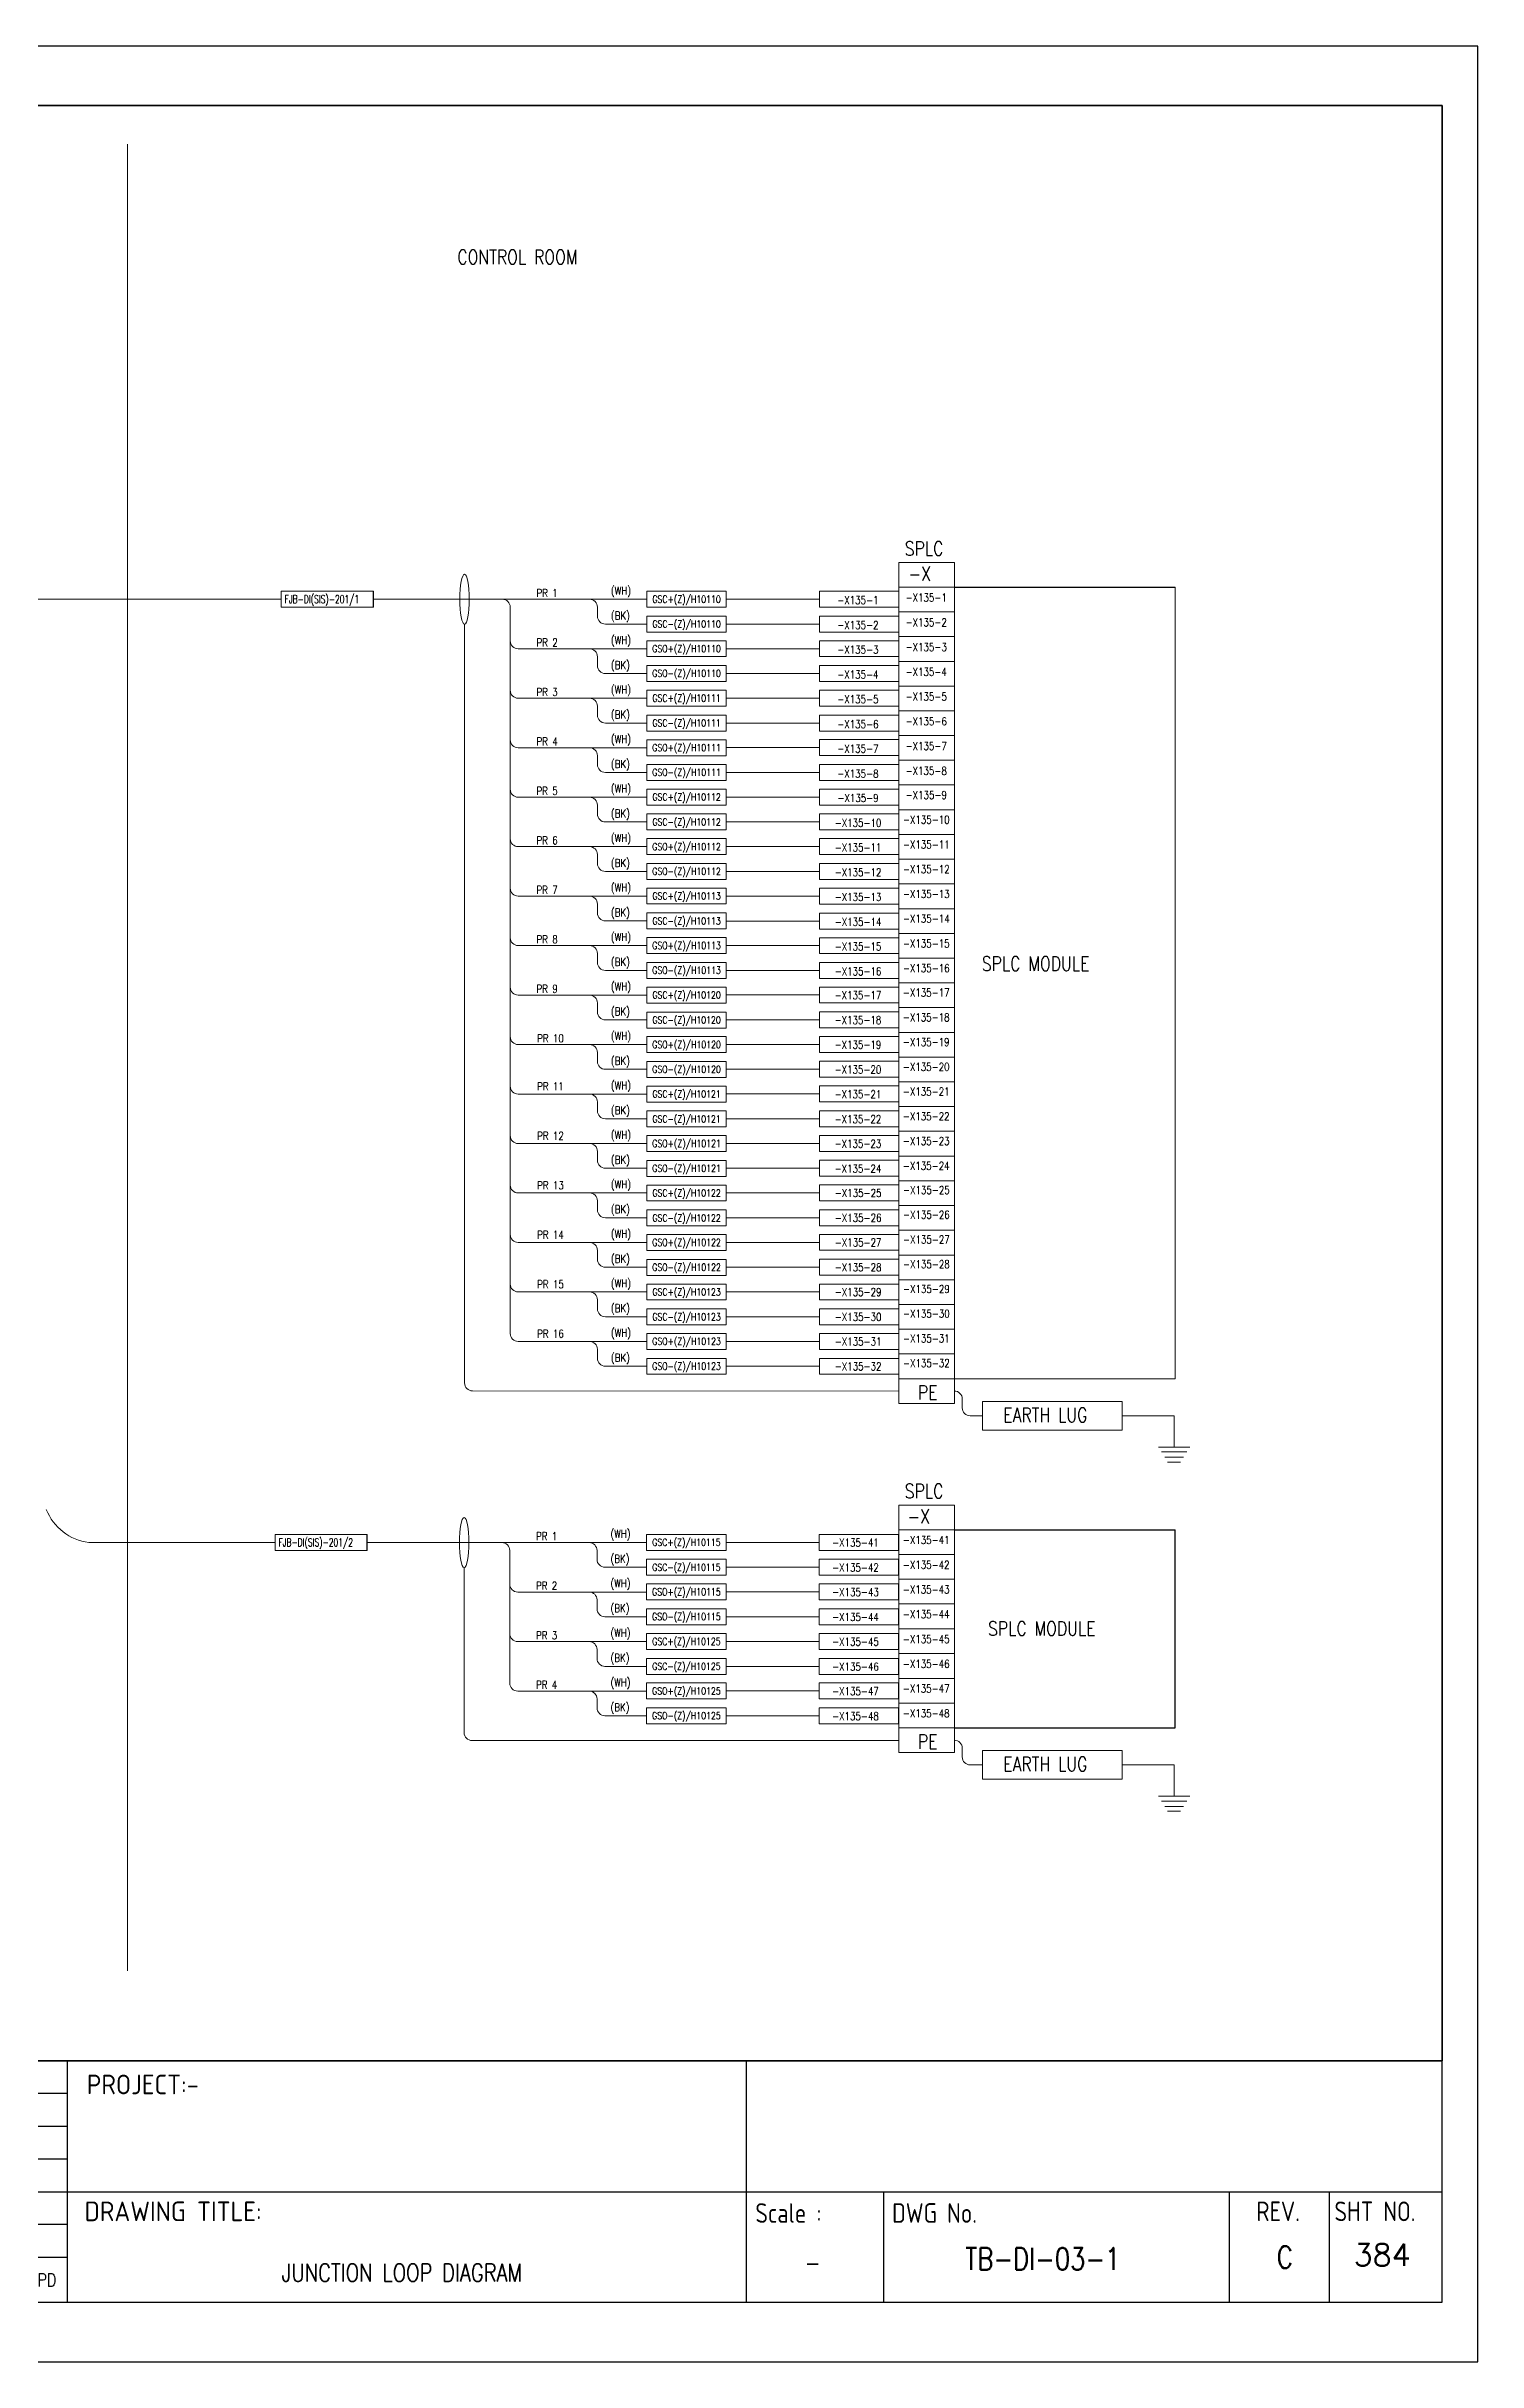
# Model space of a CAD drawing. Header units: millimetres. Extents: x -14942 to 24072, y -50285 to 2207.
# Drawn here: x 1308.6 to 1489.4, y -5296.9 to -5004.4 of the extents above; entities that cross this region are included whole.
import ezdxf
from ezdxf.enums import TextEntityAlignment as Align

# ---------------------------------------------------------------- set-up
doc = ezdxf.new("R2010")
doc.units = ezdxf.units.MM
doc.header["$MEASUREMENT"] = 0
doc.layers.get('0').update_dxf_attribs({"linetype": 'CONTINUOUS'})
for name, color, linetype in [('BEAM', 3, 'CONTINUOUS'), ('INSTRUMENT', 1, 'CONTINUOUS'), ('TEXT', 2, 'CONTINUOUS')]:
    doc.layers.add(name, color=color, linetype=linetype)
doc.styles.add('52049_PAPER A4$0$ISO Proportional', font='isocp.shx')
doc.styles.add('52049_PAPER A4$0$ROMANS', font='isocp.shx')
doc.styles.add('52049_PAPER A4$0$Romans-title', font='romans.shx')
doc.styles.add('ROMANS', font='romans')

# ---------------------------------------------------------------- blocks, each defined once
blk = doc.blocks.new('FJB')
at = {"color": 3}
for p, q in [((-415.5, 38.01), (-4.5, 38.01)), ((-178.16, 38.01), (-178.16, 7.5)), ((-92.38, 38.01), (-92.38, 7.5)), ((-178.16, 21.46), (-4.5, 21.46)), ((-75.06, 21.46), (-75.06, 7.5)), ((-31.4, 21.46), (-31.4, 7.5)), ((-18.75, 21.46), (-18.75, 7.5)), ((-265.75, 13.19), (-178.16, 13.19))]:
    blk.add_line(p, q, dxfattribs=at)
at = {"color": 7}
for p, q in [((-4.5, 38.01), (-96.38, 38.01)), ((-92.38, 38.01), (-92.38, 19.85))]:
    blk.add_line(p, q, dxfattribs=at)
at = {"color": 1}
for p, q in [((-178.16, 33.87), (-265.75, 33.87)), ((-265.75, 29.74), (-178.16, 29.74)), ((-178.16, 25.6), (-265.75, 25.6)), ((-265.75, 21.46), (-178.16, 21.46)), ((-178.16, 17.33), (-265.75, 17.33))]:
    blk.add_line(p, q, dxfattribs=at)
at = {"color": 7}
blk.add_lwpolyline([(0, 0), (0, 292.5), (-423, 292.5), (-423, 0)], close=True, dxfattribs=at)
blk.add_lwpolyline([(-415.5, 285), (-4.5, 285), (-4.5, 38.01), (-415.5, 38.01)], close=True)
at = {"color": 3}
blk.add_lwpolyline([(-4.5, 7.5), (-4.5, 285), (-415.5, 285), (-415.5, 7.5)], close=True, dxfattribs=at)
at = {"color": 2, "style": '52049_PAPER A4$0$ISO Proportional'}
for s, height, p in [('PROJECT:-', 2.482, (-168.61, 35.02)), ('DRAWING TITLE:', 2.4821, (-164.78, 18.99))]:
    blk.add_text(s, height=height, dxfattribs=at).set_placement(p, align=Align.MIDDLE_CENTER)
at = {"color": 2}
for s, height, style, width, p in [('Scale :', 2.482, '52049_PAPER A4$0$ROMANS', 0.9, (-87.06, 18.78)), ('DWG No.', 2.482, '52049_PAPER A4$0$ROMANS', 0.9, (-68.61, 18.78)), ('REV.', 2.482, '52049_PAPER A4$0$ROMANS', 0.9, (-25.21, 18.99)), ('SHT NO.', 2.482, '52049_PAPER A4$0$ROMANS', 0.9, (-12.98, 18.99)), ('-', 2.25, '52049_PAPER A4$0$Romans-title', 0.8, (-84, 12.48)), ('C', 2.8, '52049_PAPER A4$0$Romans-title', 0.8, (-24.36, 13.21))]:
    blk.add_text(s, height=height, dxfattribs=dict(at, style=style, width=width)).set_placement(p, align=Align.MIDDLE_CENTER)
at = {"color": 2, "style": '52049_PAPER A4$0$Romans-title', "width": 0.8}
blk.add_text('APPD', height=1.655, dxfattribs=at).set_placement((-184.14, 9.49))
at = {"layer": 'TEXT', "style": 'ROMANS', "width": 0.8}
blk.add_text('JUNCTION LOOP DIAGRAM ', height=2.25, dxfattribs=at).set_placement((-135.27, 11.24), align=Align.MIDDLE_CENTER)

msp = doc.modelspace()

# ---------------------------------------------------------------- linework, layer by layer
at = {"layer": 'BEAM', "color": 7, "lineweight": 13, "ltscale": 0.3}
msp.add_line((1318.82, -5247.49), (1318.82, -5016.74), dxfattribs=at)
at = {"layer": 'INSTRUMENT', "color": 7, "lineweight": 13}
for p, q in [((1416.26, -5069.57), (1423.28, -5069.57)), ((1416.26, -5072.69), (1416.26, -5069.57)), ((1423.28, -5072.69), (1423.28, -5069.57)), ((1263.31, -5074.22), (1338.25, -5074.22)), ((1384.47, -5074.23), (1349.89, -5074.23)), ((1384.47, -5074.23), (1371.85, -5074.23)), ((1406.23, -5074.22), (1394.47, -5074.22)), ((1416.26, -5072.69), (1423.28, -5072.69)), ((1416.26, -5072.69), (1416.26, -5122.69)), ((1423.28, -5072.69), (1416.26, -5072.69)), ((1361.41, -5077.39), (1361.41, -5173.23)), ((1367.18, -5075.23), (1367.18, -5125.23)), ((1378.2, -5076.36), (1378.2, -5075.23)), ((1384.47, -5077.36), (1379.2, -5077.36)), ((1406.23, -5077.36), (1394.47, -5077.36)), ((1423.28, -5075.82), (1416.26, -5075.82)), ((1384.47, -5080.48), (1368.18, -5080.48)), ((1406.23, -5080.47), (1394.47, -5080.47)), ((1416.26, -5078.94), (1423.28, -5078.94)), ((1423.28, -5078.94), (1416.26, -5078.94)), ((1378.2, -5082.61), (1378.2, -5081.48)), ((1384.47, -5083.61), (1379.2, -5083.61)), ((1406.23, -5083.61), (1394.47, -5083.61)), ((1423.28, -5082.07), (1416.26, -5082.07)), ((1416.26, -5085.19), (1423.28, -5085.19)), ((1423.28, -5085.19), (1416.26, -5085.19)), ((1384.47, -5086.73), (1368.18, -5086.73)), ((1378.2, -5088.86), (1378.2, -5087.73)), ((1406.23, -5086.72), (1394.47, -5086.72)), ((1423.28, -5088.32), (1416.26, -5088.32)), ((1384.47, -5089.86), (1379.2, -5089.86)), ((1406.23, -5089.86), (1394.47, -5089.86)), ((1423.28, -5091.44), (1416.26, -5091.44)), ((1416.26, -5091.44), (1423.28, -5091.44)), ((1384.47, -5092.98), (1368.18, -5092.98)), ((1378.2, -5095.11), (1378.2, -5093.98)), ((1406.23, -5092.97), (1394.47, -5092.97)), ((1423.28, -5094.57), (1416.26, -5094.57)), ((1384.47, -5096.11), (1379.2, -5096.11)), ((1406.23, -5096.11), (1394.47, -5096.11)), ((1416.26, -5097.69), (1423.28, -5097.69)), ((1423.28, -5097.69), (1416.26, -5097.69)), ((1384.47, -5099.23), (1368.18, -5099.23)), ((1378.2, -5101.36), (1378.2, -5100.23)), ((1406.23, -5099.22), (1394.47, -5099.22)), ((1423.28, -5100.82), (1416.26, -5100.82)), ((1384.47, -5102.36), (1379.2, -5102.36)), ((1406.23, -5102.36), (1394.47, -5102.36)), ((1423.28, -5103.94), (1416.26, -5103.94)), ((1416.26, -5103.94), (1423.28, -5103.94)), ((1384.47, -5105.48), (1368.18, -5105.48)), ((1378.2, -5107.61), (1378.2, -5106.48)), ((1406.23, -5105.47), (1394.47, -5105.47)), ((1384.47, -5108.61), (1379.2, -5108.61)), ((1406.23, -5108.61), (1394.47, -5108.61)), ((1423.28, -5107.07), (1416.26, -5107.07)), ((1384.47, -5111.73), (1368.18, -5111.73)), ((1378.2, -5113.86), (1378.2, -5112.73)), ((1406.23, -5111.73), (1394.47, -5111.73)), ((1423.28, -5110.19), (1416.26, -5110.19)), ((1416.26, -5110.19), (1423.28, -5110.19)), ((1384.47, -5114.86), (1379.2, -5114.86)), ((1406.23, -5114.88), (1394.47, -5114.88)), ((1423.28, -5113.32), (1416.26, -5113.32)), ((1384.47, -5117.98), (1368.18, -5117.98)), ((1406.23, -5117.98), (1394.47, -5117.98)), ((1416.26, -5116.44), (1423.28, -5116.44)), ((1423.28, -5116.44), (1416.26, -5116.44)), ((1378.2, -5120.11), (1378.2, -5118.98)), ((1384.47, -5121.11), (1379.2, -5121.11)), ((1406.23, -5121.13), (1394.47, -5121.13)), ((1416.26, -5119.57), (1423.28, -5119.57)), ((1423.28, -5119.57), (1416.26, -5119.57)), ((1416.26, -5122.69), (1416.26, -5119.57)), ((1384.47, -5124.23), (1368.18, -5124.23)), ((1406.23, -5124.22), (1394.47, -5124.22)), ((1416.26, -5122.69), (1423.28, -5122.69)), ((1416.26, -5122.69), (1416.26, -5172.69)), ((1367.18, -5125.23), (1367.18, -5166.98)), ((1378.2, -5126.36), (1378.2, -5125.23)), ((1384.47, -5127.36), (1379.2, -5127.36)), ((1406.23, -5127.36), (1394.47, -5127.36)), ((1423.28, -5125.82), (1416.26, -5125.82)), ((1416.26, -5128.94), (1423.28, -5128.94)), ((1423.28, -5128.94), (1416.26, -5128.94)), ((1384.47, -5130.48), (1368.18, -5130.48)), ((1378.2, -5132.61), (1378.2, -5131.48)), ((1406.23, -5130.47), (1394.47, -5130.47)), ((1423.28, -5132.07), (1416.26, -5132.07)), ((1384.47, -5133.61), (1379.2, -5133.61)), ((1406.23, -5133.61), (1394.47, -5133.61)), ((1416.26, -5135.19), (1423.28, -5135.19)), ((1423.28, -5135.19), (1416.26, -5135.19)), ((1384.47, -5136.73), (1368.18, -5136.73)), ((1378.2, -5138.86), (1378.2, -5137.73)), ((1406.23, -5136.72), (1394.47, -5136.72)), ((1423.28, -5138.32), (1416.26, -5138.32)), ((1384.47, -5139.86), (1379.2, -5139.86)), ((1406.23, -5139.86), (1394.47, -5139.86)), ((1423.28, -5141.44), (1416.26, -5141.44)), ((1416.26, -5141.44), (1423.28, -5141.44)), ((1384.47, -5142.98), (1368.18, -5142.98)), ((1378.2, -5145.11), (1378.2, -5143.98)), ((1406.23, -5142.97), (1394.47, -5142.97)), ((1423.28, -5144.57), (1416.26, -5144.57)), ((1384.47, -5146.11), (1379.2, -5146.11)), ((1406.23, -5146.11), (1394.47, -5146.11)), ((1416.26, -5147.69), (1423.28, -5147.69)), ((1423.28, -5147.69), (1416.26, -5147.69)), ((1384.47, -5149.23), (1368.18, -5149.23)), ((1378.2, -5151.36), (1378.2, -5150.23)), ((1406.23, -5149.22), (1394.47, -5149.22)), ((1423.28, -5150.82), (1416.26, -5150.82)), ((1384.47, -5152.36), (1379.2, -5152.36)), ((1406.23, -5152.36), (1394.47, -5152.36)), ((1384.47, -5155.48), (1368.18, -5155.48)), ((1378.2, -5157.61), (1378.2, -5156.48)), ((1406.23, -5155.47), (1394.47, -5155.47)), ((1423.28, -5153.94), (1416.26, -5153.94)), ((1416.26, -5153.94), (1423.28, -5153.94)), ((1384.47, -5158.61), (1379.2, -5158.61)), ((1406.23, -5158.61), (1394.47, -5158.61)), ((1423.28, -5157.07), (1416.26, -5157.07)), ((1384.47, -5161.73), (1368.18, -5161.73)), ((1406.23, -5161.73), (1394.47, -5161.73)), ((1423.28, -5160.19), (1416.26, -5160.19)), ((1416.26, -5160.19), (1423.28, -5160.19)), ((1378.2, -5163.86), (1378.2, -5162.73)), ((1384.47, -5164.86), (1379.2, -5164.86)), ((1406.23, -5164.88), (1394.47, -5164.88)), ((1423.28, -5163.32), (1416.26, -5163.32)), ((1384.47, -5167.98), (1368.18, -5167.98)), ((1406.23, -5167.98), (1394.47, -5167.98)), ((1416.26, -5166.44), (1423.28, -5166.44)), ((1423.28, -5166.44), (1416.26, -5166.44)), ((1378.2, -5170.11), (1378.2, -5168.98)), ((1384.47, -5171.11), (1379.2, -5171.11)), ((1406.23, -5171.13), (1394.47, -5171.13)), ((1416.26, -5169.57), (1423.28, -5169.57)), ((1423.28, -5169.57), (1416.26, -5169.57)), ((1416.26, -5172.69), (1416.26, -5169.57)), ((1416.26, -5174.25), (1362.41, -5174.23)), ((1416.26, -5172.69), (1423.28, -5172.69)), ((1416.26, -5172.69), (1416.26, -5175.82)), ((1423.28, -5172.69), (1416.26, -5172.69)), ((1423.28, -5172.69), (1423.28, -5175.82)), ((1423.28, -5175.82), (1416.26, -5175.82)), ((1424.28, -5176.38), (1424.28, -5175.25)), ((1426.83, -5175.56), (1444.49, -5175.56)), ((1426.83, -5179.19), (1426.83, -5175.56)), ((1444.49, -5175.56), (1444.49, -5179.19)), ((1425.28, -5177.38), (1426.83, -5177.37)), ((1444.49, -5179.19), (1426.83, -5179.19)), ((1444.49, -5177.37), (1451.03, -5177.37)), ((1451.03, -5177.37), (1451.03, -5181.34)), ((1449.06, -5181.34), (1449.06, -5181.34)), ((1449.06, -5181.34), (1451.03, -5181.34)), ((1449.43, -5181.95), (1451.03, -5181.95)), ((1449.84, -5182.61), (1451.03, -5182.61)), ((1451.03, -5181.34), (1453.01, -5181.34)), ((1451.03, -5181.34), (1451.03, -5181.34)), ((1451.03, -5181.95), (1452.63, -5181.95)), ((1451.03, -5182.61), (1452.22, -5182.61)), ((1450.21, -5183.22), (1451.03, -5183.22)), ((1451.03, -5183.22), (1451.85, -5183.22)), ((1416.26, -5188.65), (1423.28, -5188.65)), ((1416.26, -5191.78), (1416.26, -5188.65)), ((1423.28, -5191.78), (1423.28, -5188.65)), ((1416.26, -5191.78), (1423.28, -5191.78)), ((1416.26, -5191.78), (1416.26, -5198.03)), ((1423.28, -5191.78), (1416.26, -5191.78)), ((1423.28, -5191.78), (1423.28, -5198.03)), ((1337.47, -5193.38), (1313.95, -5193.38)), ((1384.41, -5193.39), (1349.11, -5193.38)), ((1367.12, -5194.39), (1367.12, -5198.64)), ((1384.41, -5193.39), (1371.79, -5193.39)), ((1378.14, -5195.51), (1378.14, -5194.39)), ((1406.2, -5193.37), (1394.44, -5193.37)), ((1361.36, -5196.55), (1361.36, -5217.4)), ((1384.41, -5196.51), (1379.14, -5196.51)), ((1406.2, -5196.51), (1394.44, -5196.51)), ((1423.28, -5194.9), (1416.26, -5194.9)), ((1367.12, -5198.64), (1367.12, -5211.15)), ((1384.41, -5199.64), (1368.12, -5199.64)), ((1378.14, -5201.76), (1378.14, -5200.64)), ((1406.2, -5199.62), (1394.44, -5199.62)), ((1416.26, -5198.03), (1423.28, -5198.03)), ((1423.28, -5198.03), (1416.26, -5198.03)), ((1416.26, -5198.03), (1423.28, -5198.03)), ((1416.26, -5198.03), (1416.26, -5204.28)), ((1423.28, -5198.03), (1416.26, -5198.03)), ((1423.28, -5198.03), (1423.28, -5204.28)), ((1384.41, -5202.76), (1379.14, -5202.76)), ((1406.2, -5202.76), (1394.44, -5202.76)), ((1423.28, -5201.15), (1416.26, -5201.15)), ((1384.41, -5205.9), (1368.12, -5205.9)), ((1384.41, -5205.9), (1371.79, -5205.9)), ((1406.2, -5205.89), (1394.44, -5205.89)), ((1416.26, -5204.28), (1416.26, -5207.4)), ((1423.28, -5204.3), (1416.26, -5204.3)), ((1416.26, -5204.3), (1423.28, -5204.3)), ((1416.26, -5204.3), (1416.26, -5210.55)), ((1423.28, -5204.3), (1416.26, -5204.3)), ((1423.28, -5204.28), (1423.28, -5207.4)), ((1423.28, -5204.3), (1423.28, -5210.55)), ((1378.14, -5208.03), (1378.14, -5206.9)), ((1384.41, -5209.03), (1379.14, -5209.03)), ((1406.2, -5209.03), (1394.44, -5209.03)), ((1423.28, -5207.42), (1416.26, -5207.42)), ((1384.41, -5212.15), (1368.12, -5212.15)), ((1406.2, -5212.14), (1394.44, -5212.14)), ((1416.26, -5210.55), (1423.28, -5210.55)), ((1423.28, -5210.55), (1416.26, -5210.55)), ((1416.26, -5210.55), (1423.28, -5210.55)), ((1416.26, -5210.55), (1416.26, -5216.8)), ((1423.28, -5210.55), (1416.26, -5210.55)), ((1423.28, -5210.55), (1423.28, -5216.8)), ((1378.14, -5214.28), (1378.14, -5213.15)), ((1423.28, -5213.67), (1416.26, -5213.67)), ((1384.41, -5215.28), (1379.14, -5215.28)), ((1406.2, -5215.28), (1394.44, -5215.28)), ((1416.26, -5216.8), (1416.26, -5219.92)), ((1423.28, -5216.81), (1416.26, -5216.81)), ((1423.28, -5216.8), (1423.28, -5219.92)), ((1416.21, -5218.4), (1362.36, -5218.4)), ((1423.28, -5219.92), (1416.26, -5219.92)), ((1424.28, -5220.48), (1424.28, -5219.36)), ((1426.83, -5219.66), (1444.49, -5219.66)), ((1426.83, -5223.3), (1426.83, -5219.66)), ((1444.49, -5219.66), (1444.49, -5223.3)), ((1425.28, -5221.48), (1426.83, -5221.48)), ((1444.49, -5223.3), (1426.83, -5223.3)), ((1444.49, -5221.48), (1451.03, -5221.48)), ((1451.03, -5221.48), (1451.03, -5225.44)), ((1449.06, -5225.44), (1449.06, -5225.44)), ((1449.06, -5225.44), (1451.03, -5225.44)), ((1449.43, -5226.05), (1451.03, -5226.05)), ((1449.84, -5226.72), (1451.03, -5226.72)), ((1451.03, -5225.44), (1453.01, -5225.44)), ((1451.03, -5225.44), (1451.03, -5225.44)), ((1451.03, -5226.05), (1452.63, -5226.05)), ((1451.03, -5226.72), (1452.22, -5226.72)), ((1450.21, -5227.32), (1451.03, -5227.32)), ((1451.03, -5227.32), (1451.85, -5227.32))]:
    msp.add_line(p, q, dxfattribs=at)
at = {"layer": 'INSTRUMENT', "color": 7}
for p, q in [((1349.89, -5075.22), (1349.89, -5073.21)), ((1423.28, -5072.69), (1451.15, -5072.69)), ((1423.28, -5191.78), (1451.15, -5191.78)), ((1451.15, -5216.8), (1451.15, -5191.78)), ((1349.11, -5194.38), (1349.11, -5192.37)), ((1423.28, -5216.8), (1451.15, -5216.8))]:
    msp.add_line(p, q, dxfattribs=at)
at = {"layer": 'INSTRUMENT', "color": 7, "lineweight": 13}
for points in [[(1073.88, -5011.87), (1484.88, -5011.87), (1484.88, -5258.86), (1073.88, -5258.86)], [(1384.43, -5073.21), (1394.47, -5073.21), (1394.47, -5075.22), (1384.43, -5075.22)], [(1406.23, -5073.21), (1416.26, -5073.21), (1416.26, -5075.22), (1406.23, -5075.22)], [(1384.43, -5076.35), (1394.47, -5076.35), (1394.47, -5078.37), (1384.43, -5078.37)], [(1406.23, -5076.35), (1416.26, -5076.35), (1416.26, -5078.37), (1406.23, -5078.37)], [(1384.43, -5079.46), (1394.47, -5079.46), (1394.47, -5081.47), (1384.43, -5081.47)], [(1406.23, -5079.46), (1416.26, -5079.46), (1416.26, -5081.47), (1406.23, -5081.47)], [(1384.43, -5082.6), (1394.47, -5082.6), (1394.47, -5084.62), (1384.43, -5084.62)], [(1406.23, -5082.6), (1416.26, -5082.6), (1416.26, -5084.62), (1406.23, -5084.62)], [(1384.43, -5085.73), (1394.47, -5085.73), (1394.47, -5087.74), (1384.43, -5087.74)], [(1406.23, -5085.71), (1416.26, -5085.71), (1416.26, -5087.72), (1406.23, -5087.72)], [(1384.43, -5088.87), (1394.47, -5088.87), (1394.47, -5090.89), (1384.43, -5090.89)], [(1406.23, -5088.85), (1416.26, -5088.85), (1416.26, -5090.87), (1406.23, -5090.87)], [(1384.43, -5091.98), (1394.47, -5091.98), (1394.47, -5093.99), (1384.43, -5093.99)], [(1406.23, -5091.96), (1416.26, -5091.96), (1416.26, -5093.97), (1406.23, -5093.97)], [(1384.43, -5095.12), (1394.47, -5095.12), (1394.47, -5097.14), (1384.43, -5097.14)], [(1406.23, -5095.1), (1416.26, -5095.1), (1416.26, -5097.12), (1406.23, -5097.12)], [(1384.43, -5098.21), (1394.47, -5098.21), (1394.47, -5100.22), (1384.43, -5100.22)], [(1406.23, -5098.21), (1416.26, -5098.21), (1416.26, -5100.22), (1406.23, -5100.22)], [(1384.43, -5101.35), (1394.47, -5101.35), (1394.47, -5103.37), (1384.43, -5103.37)], [(1406.23, -5101.35), (1416.26, -5101.35), (1416.26, -5103.37), (1406.23, -5103.37)], [(1384.43, -5104.46), (1394.47, -5104.46), (1394.47, -5106.47), (1384.43, -5106.47)], [(1406.23, -5104.46), (1416.26, -5104.46), (1416.26, -5106.47), (1406.23, -5106.47)], [(1384.43, -5107.6), (1394.47, -5107.6), (1394.47, -5109.62), (1384.43, -5109.62)], [(1406.23, -5107.6), (1416.26, -5107.6), (1416.26, -5109.62), (1406.23, -5109.62)], [(1384.43, -5110.71), (1394.47, -5110.71), (1394.47, -5112.72), (1384.43, -5112.72)], [(1406.23, -5110.73), (1416.26, -5110.73), (1416.26, -5112.74), (1406.23, -5112.74)], [(1384.43, -5113.85), (1394.47, -5113.85), (1394.47, -5115.87), (1384.43, -5115.87)], [(1406.23, -5113.87), (1416.26, -5113.87), (1416.26, -5115.89), (1406.23, -5115.89)], [(1384.43, -5116.96), (1394.47, -5116.96), (1394.47, -5118.97), (1384.43, -5118.97)], [(1406.23, -5116.98), (1416.26, -5116.98), (1416.26, -5118.99), (1406.23, -5118.99)], [(1384.43, -5120.1), (1394.47, -5120.1), (1394.47, -5122.12), (1384.43, -5122.12)], [(1406.23, -5120.12), (1416.26, -5120.12), (1416.26, -5122.14), (1406.23, -5122.14)], [(1384.43, -5123.23), (1394.47, -5123.23), (1394.47, -5125.24), (1384.43, -5125.24)], [(1406.23, -5123.21), (1416.26, -5123.21), (1416.26, -5125.22), (1406.23, -5125.22)], [(1384.43, -5126.37), (1394.47, -5126.37), (1394.47, -5128.39), (1384.43, -5128.39)], [(1406.23, -5126.35), (1416.26, -5126.35), (1416.26, -5128.37), (1406.23, -5128.37)], [(1384.43, -5129.48), (1394.47, -5129.48), (1394.47, -5131.49), (1384.43, -5131.49)], [(1406.23, -5129.46), (1416.26, -5129.46), (1416.26, -5131.47), (1406.23, -5131.47)], [(1384.43, -5132.62), (1394.47, -5132.62), (1394.47, -5134.64), (1384.43, -5134.64)], [(1406.23, -5132.6), (1416.26, -5132.6), (1416.26, -5134.62), (1406.23, -5134.62)], [(1384.43, -5135.73), (1394.47, -5135.73), (1394.47, -5137.74), (1384.43, -5137.74)], [(1406.23, -5135.71), (1416.26, -5135.71), (1416.26, -5137.72), (1406.23, -5137.72)], [(1384.43, -5138.87), (1394.47, -5138.87), (1394.47, -5140.89), (1384.43, -5140.89)], [(1406.23, -5138.85), (1416.26, -5138.85), (1416.26, -5140.87), (1406.23, -5140.87)], [(1384.43, -5141.98), (1394.47, -5141.98), (1394.47, -5143.99), (1384.43, -5143.99)], [(1406.23, -5141.96), (1416.26, -5141.96), (1416.26, -5143.97), (1406.23, -5143.97)], [(1384.43, -5145.12), (1394.47, -5145.12), (1394.47, -5147.14), (1384.43, -5147.14)], [(1406.23, -5145.1), (1416.26, -5145.1), (1416.26, -5147.12), (1406.23, -5147.12)], [(1384.43, -5148.23), (1394.47, -5148.23), (1394.47, -5150.24), (1384.43, -5150.24)], [(1406.23, -5148.21), (1416.26, -5148.21), (1416.26, -5150.22), (1406.23, -5150.22)], [(1384.43, -5151.37), (1394.47, -5151.37), (1394.47, -5153.39), (1384.43, -5153.39)], [(1406.23, -5151.35), (1416.26, -5151.35), (1416.26, -5153.37), (1406.23, -5153.37)], [(1384.43, -5154.48), (1394.47, -5154.48), (1394.47, -5156.49), (1384.43, -5156.49)], [(1406.23, -5154.46), (1416.26, -5154.46), (1416.26, -5156.47), (1406.23, -5156.47)], [(1384.43, -5157.62), (1394.47, -5157.62), (1394.47, -5159.64), (1384.43, -5159.64)], [(1406.23, -5157.6), (1416.26, -5157.6), (1416.26, -5159.62), (1406.23, -5159.62)], [(1384.43, -5160.73), (1394.47, -5160.73), (1394.47, -5162.74), (1384.43, -5162.74)], [(1406.23, -5160.73), (1416.26, -5160.73), (1416.26, -5162.74), (1406.23, -5162.74)], [(1384.43, -5163.87), (1394.47, -5163.87), (1394.47, -5165.89), (1384.43, -5165.89)], [(1406.23, -5163.87), (1416.26, -5163.87), (1416.26, -5165.89), (1406.23, -5165.89)], [(1384.43, -5166.98), (1394.47, -5166.98), (1394.47, -5168.99), (1384.43, -5168.99)], [(1406.23, -5166.98), (1416.26, -5166.98), (1416.26, -5168.99), (1406.23, -5168.99)], [(1384.43, -5170.12), (1394.47, -5170.12), (1394.47, -5172.14), (1384.43, -5172.14)], [(1406.23, -5170.12), (1416.26, -5170.12), (1416.26, -5172.14), (1406.23, -5172.14)], [(1384.41, -5192.36), (1394.44, -5192.36), (1394.44, -5194.38), (1384.41, -5194.38)], [(1406.2, -5192.36), (1416.24, -5192.36), (1416.24, -5194.38), (1406.2, -5194.38)], [(1384.41, -5195.5), (1394.44, -5195.5), (1394.44, -5197.52), (1384.41, -5197.52)], [(1406.2, -5195.5), (1416.24, -5195.5), (1416.24, -5197.52), (1406.2, -5197.52)], [(1384.41, -5198.61), (1394.44, -5198.61), (1394.44, -5200.63), (1384.41, -5200.63)], [(1406.2, -5198.61), (1416.24, -5198.61), (1416.24, -5200.63), (1406.2, -5200.63)], [(1384.41, -5201.75), (1394.44, -5201.75), (1394.44, -5203.77), (1384.41, -5203.77)], [(1406.2, -5201.75), (1416.24, -5201.75), (1416.24, -5203.77), (1406.2, -5203.77)], [(1384.41, -5204.88), (1394.44, -5204.88), (1394.44, -5206.89), (1384.41, -5206.89)], [(1406.2, -5204.88), (1416.24, -5204.88), (1416.24, -5206.89), (1406.2, -5206.89)], [(1384.41, -5208.02), (1394.44, -5208.02), (1394.44, -5210.04), (1384.41, -5210.04)], [(1406.2, -5208.02), (1416.24, -5208.02), (1416.24, -5210.04), (1406.2, -5210.04)], [(1384.41, -5211.13), (1394.44, -5211.13), (1394.44, -5213.14), (1384.41, -5213.14)], [(1406.2, -5211.13), (1416.24, -5211.13), (1416.24, -5213.14), (1406.2, -5213.14)], [(1384.41, -5214.27), (1394.44, -5214.27), (1394.44, -5216.29), (1384.41, -5216.29)], [(1406.2, -5214.27), (1416.24, -5214.27), (1416.24, -5216.29), (1406.2, -5216.29)]]:
    msp.add_lwpolyline(points, close=True, dxfattribs=at)
for points in [[(1451.15, -5072.69), (1451.15, -5172.69), (1423.28, -5172.69), (1423.28, -5069.57)], [(1349.89, -5075.22), (1338.25, -5075.22), (1338.25, -5073.21), (1349.89, -5073.21)], [(1349.11, -5194.38), (1337.47, -5194.38), (1337.47, -5192.37), (1349.11, -5192.37)]]:
    msp.add_lwpolyline(points, dxfattribs=at)
for centre, radius, start, end in [((1366.18, -5075.23), 1, 0, 90), ((1377.2, -5075.23), 1, 0, 90), ((1379.2, -5076.36), 1, 180, 270), ((1368.18, -5079.48), 1, 180, 270), ((1377.2, -5081.48), 1, 0, 90), ((1379.2, -5082.61), 1, 180, 270), ((1368.18, -5085.73), 1, 180, 270), ((1377.2, -5087.73), 1, 0, 90), ((1379.2, -5088.86), 1, 180, 270), ((1368.18, -5091.98), 1, 180, 270), ((1377.2, -5093.98), 1, 0, 90), ((1379.2, -5095.11), 1, 180, 270), ((1368.18, -5098.23), 1, 180, 270), ((1377.2, -5100.23), 1, 0, 90), ((1379.2, -5101.36), 1, 180, 270), ((1368.18, -5104.48), 1, 180, 270), ((1377.2, -5106.48), 1, 0, 90), ((1379.2, -5107.61), 1, 180, 270), ((1368.18, -5110.73), 1, 180, 270), ((1377.2, -5112.73), 1, 0, 90), ((1379.2, -5113.86), 1, 180, 270), ((1368.18, -5116.98), 1, 180, 270), ((1377.2, -5118.98), 1, 0, 90), ((1379.2, -5120.11), 1, 180, 270), ((1368.18, -5123.23), 1, 180, 270), ((1377.2, -5125.23), 1, 0, 90), ((1379.2, -5126.36), 1, 180, 270), ((1368.18, -5129.48), 1, 180, 270), ((1377.2, -5131.48), 1, 0, 90), ((1379.2, -5132.61), 1, 180, 270), ((1368.18, -5135.73), 1, 180, 270), ((1377.2, -5137.73), 1, 0, 90), ((1379.2, -5138.86), 1, 180, 270), ((1368.18, -5141.98), 1, 180, 270), ((1377.2, -5143.98), 1, 0, 90), ((1379.2, -5145.11), 1, 180, 270), ((1368.18, -5148.23), 1, 180, 270), ((1377.2, -5150.23), 1, 0, 90), ((1379.2, -5151.36), 1, 180, 270), ((1368.18, -5154.48), 1, 180, 270), ((1377.2, -5156.48), 1, 0, 90), ((1379.2, -5157.61), 1, 180, 270), ((1368.18, -5160.73), 1, 180, 270), ((1377.2, -5162.73), 1, 0, 90), ((1379.2, -5163.86), 1, 180, 270), ((1368.18, -5166.98), 1, 180, 270), ((1377.2, -5168.98), 1, 0, 90), ((1379.2, -5170.11), 1, 180, 270), ((1362.41, -5173.23), 1, 180, 270), ((1423.28, -5175.25), 1, 0, 90), ((1425.28, -5176.38), 1, 180, 270), ((1314.79, -5186.75), 6.68, 201.709, 262.7824), ((1366.12, -5194.39), 1, 0, 90), ((1377.14, -5194.39), 1, 0, 90), ((1379.14, -5195.51), 1, 180, 270), ((1368.12, -5198.64), 1, 180, 270), ((1377.14, -5200.64), 1, 0, 90), ((1379.14, -5201.76), 1, 180, 270), ((1368.12, -5204.9), 1, 180, 270), ((1377.14, -5206.9), 1, 0, 90), ((1379.14, -5208.03), 1, 180, 270), ((1368.12, -5211.15), 1, 180, 270), ((1377.14, -5213.15), 1, 0, 90), ((1379.14, -5214.28), 1, 180, 270), ((1362.36, -5217.4), 1, 180, 270), ((1423.28, -5219.36), 1, 0, 90), ((1425.28, -5220.48), 1, 180, 270)]:
    msp.add_arc(centre, radius, start, end, dxfattribs=at)
at = {"layer": 'INSTRUMENT', "color": 7, "lineweight": 13, "extrusion": (0, 0, -1)}
for centre in [(1361.41, -5074.23), (1361.36, -5193.39)]:
    msp.add_ellipse(centre, major_axis=(0, -3.16), ratio=0.189417, dxfattribs=at)

# ---------------------------------------------------------------- block references
at = {"layer": 'INSTRUMENT', "color": 7, "lineweight": 13}
msp.add_blockref('FJB', (1489.38, -5296.87), dxfattribs=at)

# ---------------------------------------------------------------- texts
at = {"layer": 'TEXT', "color": 7, "lineweight": 13, "style": 'ROMANS'}
for s, height, width, p in [('CONTROL ROOM', 1.8, 0.8, (1360.5, -5031.9)), ('-X', 1.8, 0.8, (1417.48, -5071.9)), ('FJB-DI(SIS)-201/1', 1, 0.7, (1338.68, -5074.71)), ('PR 1', 1, 0.8, (1370.5, -5073.94)), ('(WH)', 1, 0.8, (1379.9, -5073.64)), ('(BK)', 1, 0.8, (1379.9, -5076.79)), ('PR 2', 1, 0.8, (1370.5, -5080.19)), ('(WH)', 1, 0.8, (1379.9, -5079.89)), ('(BK)', 1, 0.8, (1379.9, -5083.04)), ('PR 3', 1, 0.8, (1370.5, -5086.44)), ('(WH)', 1, 0.8, (1379.9, -5086.14)), ('(BK)', 1, 0.8, (1379.9, -5089.29)), ('PR 4', 1, 0.8, (1370.5, -5092.69)), ('(WH)', 1, 0.8, (1379.9, -5092.39)), ('(BK)', 1, 0.8, (1379.9, -5095.54)), ('PR 5', 1, 0.8, (1370.5, -5098.94)), ('(WH)', 1, 0.8, (1379.9, -5098.64)), ('(BK)', 1, 0.8, (1379.9, -5101.79)), ('(WH)', 1, 0.8, (1379.9, -5104.89)), ('PR 6', 1, 0.8, (1370.5, -5105.19)), ('(BK)', 1, 0.8, (1379.9, -5108.04)), ('(WH)', 1, 0.8, (1379.9, -5111.14)), ('PR 7', 1, 0.8, (1370.5, -5111.44)), ('(BK)', 1, 0.8, (1379.9, -5114.29)), ('PR 8', 1, 0.8, (1370.5, -5117.69)), ('(WH)', 1, 0.8, (1379.9, -5117.39)), ('(BK)', 1, 0.8, (1379.9, -5120.54)), ('SPLC MODULE', 1.8, 0.8, (1426.75, -5121.16)), ('PR 9', 1, 0.8, (1370.5, -5123.94)), ('(WH)', 1, 0.8, (1379.9, -5123.64)), ('(BK)', 1, 0.8, (1379.9, -5126.79)), ('PR 10', 1, 0.8, (1370.58, -5130.19)), ('(WH)', 1, 0.8, (1379.9, -5129.89)), ('(BK)', 1, 0.8, (1379.9, -5133.04)), ('PR 11', 1, 0.8, (1370.58, -5136.26)), ('(WH)', 1, 0.8, (1379.9, -5136.14)), ('(BK)', 1, 0.8, (1379.9, -5139.29)), ('PR 12', 1, 0.8, (1370.58, -5142.51)), ('(WH)', 1, 0.8, (1379.9, -5142.39)), ('(BK)', 1, 0.8, (1379.9, -5145.54)), ('PR 13', 1, 0.8, (1370.58, -5148.76)), ('(WH)', 1, 0.8, (1379.9, -5148.64)), ('(BK)', 1, 0.8, (1379.9, -5151.79)), ('(WH)', 1, 0.8, (1379.9, -5154.89)), ('PR 14', 1, 0.8, (1370.58, -5155.01)), ('(BK)', 1, 0.8, (1379.9, -5158.04)), ('PR 15', 1, 0.8, (1370.58, -5161.26)), ('(WH)', 1, 0.8, (1379.9, -5161.14)), ('(BK)', 1, 0.8, (1379.9, -5164.29)), ('PR 16', 1, 0.8, (1370.58, -5167.51)), ('(WH)', 1, 0.8, (1379.9, -5167.39)), ('(BK)', 1, 0.8, (1379.9, -5170.54)), ('PE', 1.8, 0.8, (1418.68, -5175.34)), ('EARTH LUG', 1.8, 0.8, (1429.46, -5178.17)), ('(WH)', 1, 0.8, (1379.85, -5192.79)), ('-X', 1.8, 0.8, (1417.35, -5190.99)), ('FJB-DI(SIS)-201/2', 1, 0.7, (1337.9, -5193.87)), ('PR 1', 1, 0.8, (1370.44, -5193.09)), ('(BK)', 1, 0.8, (1379.85, -5195.94)), ('PR 2', 1, 0.8, (1370.44, -5199.34)), ('(WH)', 1, 0.8, (1379.85, -5199.04)), ('(BK)', 1, 0.8, (1379.85, -5202.19)), ('SPLC MODULE', 1.8, 0.8, (1427.53, -5205.15)), ('PR 3', 1, 0.8, (1370.44, -5205.61)), ('(WH)', 1, 0.8, (1379.85, -5205.31)), ('(BK)', 1, 0.8, (1379.85, -5208.46)), ('PR 4', 1, 0.8, (1370.44, -5211.86)), ('(WH)', 1, 0.8, (1379.85, -5211.56)), ('(BK)', 1, 0.8, (1379.85, -5214.71)), ('PE', 1.8, 0.8, (1418.68, -5219.44)), ('EARTH LUG', 1.8, 0.8, (1429.46, -5222.28)), ('TB-DI-03-1', 2.8, 0.8, (1424.65, -5285.28))]:
    msp.add_text(s, height=height, dxfattribs=dict(at, width=width)).set_placement(p)
at = {"layer": 'TEXT', "color": 7, "lineweight": 13, "style": 'ROMANS', "width": 0.8}
for s, height, p in [('SPLC', 1.8, (1419.45, -5067.81)), ('GSC+(Z)/H10110', 0.9, (1389.45, -5074.22)), ('-X135-1', 1, (1411.09, -5074.34)), ('-X135-1', 1, (1419.72, -5074.02)), ('GSC-(Z)/H10110', 0.9, (1389.45, -5077.36)), ('-X135-2', 1, (1411.09, -5077.49)), ('-X135-2', 1, (1419.72, -5077.15)), ('GSO+(Z)/H10110', 0.9, (1389.45, -5080.47)), ('-X135-3', 1, (1411.09, -5080.59)), ('-X135-3', 1, (1419.72, -5080.27)), ('GSO-(Z)/H10110', 0.9, (1389.45, -5083.59)), ('-X135-4', 1, (1411.09, -5083.74)), ('-X135-4', 1, (1419.72, -5083.4)), ('GSC+(Z)/H10111', 0.9, (1389.45, -5086.72)), ('-X135-5', 1, (1411.09, -5086.86)), ('-X135-5', 1, (1419.72, -5086.52)), ('GSC-(Z)/H10111', 0.9, (1389.45, -5089.86)), ('-X135-6', 1, (1419.72, -5089.65)), ('GSO+(Z)/H10111', 0.9, (1389.45, -5092.97)), ('-X135-6', 1, (1411.09, -5090.01)), ('-X135-7', 1, (1419.72, -5092.77)), ('-X135-7', 1, (1411.09, -5093.11)), ('GSO-(Z)/H10111', 0.9, (1389.45, -5096.09)), ('-X135-8', 1, (1411.09, -5096.26)), ('-X135-8', 1, (1419.72, -5095.9)), ('GSC+(Z)/H10112', 0.9, (1389.45, -5099.22)), ('-X135-9', 1, (1411.11, -5099.33)), ('-X135-9', 1, (1419.73, -5098.96)), ('GSC-(Z)/H10112', 0.9, (1389.45, -5102.36)), ('-X135-10', 1, (1411.11, -5102.47)), ('-X135-10', 1, (1419.73, -5102.08)), ('GSO+(Z)/H10112', 0.9, (1389.45, -5105.47)), ('-X135-11', 1, (1411.11, -5105.58)), ('-X135-11', 1, (1419.73, -5105.21)), ('GSO-(Z)/H10112', 0.9, (1389.45, -5108.59)), ('-X135-12', 1, (1411.11, -5108.72)), ('-X135-12', 1, (1419.73, -5108.33)), ('GSC+(Z)/H10113', 0.9, (1389.45, -5111.72)), ('-X135-13', 1, (1411.11, -5111.84)), ('-X135-13', 1, (1419.73, -5111.46)), ('GSC-(Z)/H10113', 0.9, (1389.45, -5114.86)), ('-X135-14', 1, (1411.11, -5114.99)), ('-X135-14', 1, (1419.73, -5114.58)), ('GSO+(Z)/H10113', 0.9, (1389.45, -5117.97)), ('-X135-15', 1, (1411.11, -5118.09)), ('-X135-15', 1, (1419.73, -5117.71)), ('GSO-(Z)/H10113', 0.9, (1389.45, -5121.09)), ('-X135-16', 1, (1411.11, -5121.24)), ('-X135-16', 1, (1419.73, -5120.83)), ('GSC+(Z)/H10120', 0.9, (1389.45, -5124.23)), ('-X135-17', 1, (1411.1, -5124.25)), ('-X135-17', 1, (1419.72, -5123.92)), ('GSC-(Z)/H10120', 0.9, (1389.45, -5127.38)), ('-X135-18', 1, (1411.1, -5127.39)), ('-X135-18', 1, (1419.72, -5127.05)), ('GSO+(Z)/H10120', 0.9, (1389.45, -5130.48)), ('-X135-19', 1, (1411.1, -5130.5)), ('-X135-19', 1, (1419.72, -5130.17)), ('GSO-(Z)/H10120', 0.9, (1389.45, -5133.61)), ('-X135-20', 1, (1411.1, -5133.64)), ('-X135-20', 1, (1419.72, -5133.3)), ('GSC+(Z)/H10121', 0.9, (1389.45, -5136.73)), ('-X135-21', 1, (1411.1, -5136.76)), ('-X135-21', 1, (1419.72, -5136.42)), ('-X135-22', 1, (1419.72, -5139.55)), ('GSC-(Z)/H10121', 0.9, (1389.45, -5139.88)), ('-X135-22', 1, (1411.1, -5139.91)), ('GSO+(Z)/H10121', 0.9, (1389.45, -5142.98)), ('-X135-23', 1, (1411.1, -5143.01)), ('-X135-23', 1, (1419.72, -5142.67)), ('GSO-(Z)/H10121', 0.9, (1389.45, -5146.11)), ('-X135-24', 1, (1411.1, -5146.16)), ('-X135-24', 1, (1419.72, -5145.8)), ('GSC+(Z)/H10122', 0.9, (1389.45, -5149.23)), ('-X135-25', 1, (1411.12, -5149.23)), ('-X135-25', 1, (1419.74, -5148.86)), ('GSC-(Z)/H10122', 0.9, (1389.45, -5152.38)), ('-X135-26', 1, (1411.12, -5152.37)), ('-X135-26', 1, (1419.74, -5151.98)), ('GSO+(Z)/H10122', 0.9, (1389.45, -5155.48)), ('-X135-27', 1, (1411.12, -5155.48)), ('-X135-27', 1, (1419.74, -5155.11)), ('GSO-(Z)/H10122', 0.9, (1389.45, -5158.61)), ('-X135-28', 1, (1411.12, -5158.62)), ('-X135-28', 1, (1419.74, -5158.23)), ('GSC+(Z)/H10123', 0.9, (1389.45, -5161.73)), ('-X135-29', 1, (1411.12, -5161.75)), ('-X135-29', 1, (1419.74, -5161.36)), ('GSC-(Z)/H10123', 0.9, (1389.45, -5164.88)), ('-X135-30', 1, (1411.12, -5164.89)), ('-X135-30', 1, (1419.74, -5164.48)), ('GSO+(Z)/H10123', 0.9, (1389.45, -5167.98)), ('-X135-31', 1, (1411.12, -5168)), ('-X135-31', 1, (1419.74, -5167.61)), ('GSO-(Z)/H10123', 0.9, (1389.45, -5171.11)), ('-X135-32', 1, (1411.12, -5171.14)), ('-X135-32', 1, (1419.74, -5170.73)), ('SPLC', 1.8, (1419.45, -5186.89)), ('GSC+(Z)/H10115', 0.9, (1389.43, -5193.37)), ('-X135-41', 1, (1410.78, -5193.4)), ('-X135-41', 1, (1419.72, -5193.07)), ('GSC-(Z)/H10115', 0.9, (1389.43, -5196.51)), ('-X135-42', 1, (1410.78, -5196.55)), ('-X135-42', 1, (1419.72, -5196.2)), ('GSO+(Z)/H10115', 0.9, (1389.43, -5199.62)), ('-X135-43', 1, (1410.78, -5199.65)), ('-X135-43', 1, (1419.72, -5199.32)), ('GSO-(Z)/H10115', 0.9, (1389.43, -5202.74)), ('-X135-44', 1, (1410.78, -5202.8)), ('-X135-44', 1, (1419.72, -5202.45)), ('GSC+(Z)/H10125', 0.9, (1389.43, -5205.89)), ('-X135-45', 1, (1410.78, -5205.92)), ('-X135-45', 1, (1419.72, -5205.59)), ('GSC-(Z)/H10125', 0.9, (1389.43, -5209.03)), ('-X135-46', 1, (1410.78, -5209.07)), ('-X135-46', 1, (1419.72, -5208.72)), ('GSO+(Z)/H10125', 0.9, (1389.43, -5212.14)), ('-X135-47', 1, (1410.78, -5212.17)), ('-X135-47', 1, (1419.72, -5211.84)), ('GSO-(Z)/H10125', 0.9, (1389.43, -5215.26)), ('-X135-48', 1, (1410.78, -5215.32)), ('-X135-48', 1, (1419.72, -5214.97))]:
    msp.add_text(s, height=height, dxfattribs=at).set_placement(p, align=Align.MIDDLE_CENTER)
at = {"layer": 'TEXT', "color": 7, "lineweight": 13, "style": 'ROMANS'}
msp.add_text('384', height=2.8, dxfattribs=at).set_placement((1477.31, -5283.38), align=Align.MIDDLE)

doc.saveas('drawing.dxf')
